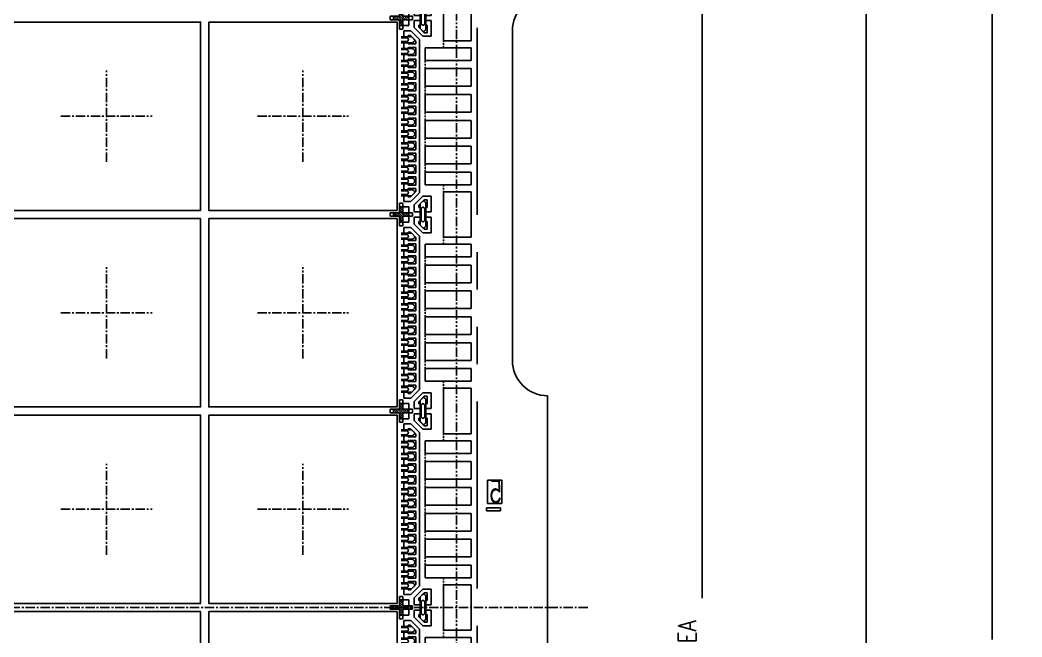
# Model space of a CAD drawing. Extents: x 91 to 778, y 180 to 503.
# Drawn here: x 692.7 to 777.9, y 333.2 to 385.6 of the extents above; entities that cross this region are included whole.
import ezdxf

# ---------------------------------------------------------------- set-up
doc = ezdxf.new("R2010")
doc.units = 0
doc.header["$LTSCALE"] = 12.7
doc.header["$MEASUREMENT"] = 0
doc.header["$PDMODE"] = 2
for name, pattern in [('CENTER', [2, 1.25, -0.25, 0.25, -0.25]), ('HIDDEN', [0.375, 0.25, -0.125]), ('PHANTOM', [2.5, 1.25, -0.25, 0.25, -0.25, 0.25, -0.25])]:
    doc.linetypes.add(name, pattern=pattern)
doc.layers.get('0').update_dxf_attribs({"linetype": 'CONTINUOUS'})
doc.layers.get('DEFPOINTS').update_dxf_attribs({"linetype": 'CONTINUOUS'})
for name, color, linetype in [('SH-01_CENTER', 2, 'CENTER'), ('SH-01_DIM', 4, 'CONTINUOUS'), ('SH-01_HATCH', 10, 'CONTINUOUS'), ('SH-01_HIDDEN', 6, 'HIDDEN'), ('SH-01_MISC', 5, 'CONTINUOUS'), ('SH-01_OBJECT', 7, 'CONTINUOUS'), ('SH-01_PHANTOM', 1, 'PHANTOM')]:
    doc.layers.add(name, color=color, linetype=linetype)
doc.styles.get("Standard").update_dxf_attribs({"font": 'simplex.shx', "width": 0.82})
doc.dimstyles.get("Standard").update_dxf_attribs({"dimtxt": 0.18, "dimasz": 0.18, "dimexe": 0.18, "dimexo": 0.0625, "dimgap": 0.09, "dimtad": 0, "dimtih": 1, "dimtoh": 1, "dimdec": 4, "dimzin": 0, "dimdsep": 46, "dimtxsty": 'STANDARD', "dimcen": 0.09, "dimadec": 0, "dimazin": 0, "dimtfac": 1, "dimtdec": 4, "dimtofl": 0, "dimtmove": 0, "dimatfit": 3, "dimfxl": 1, "dimtolj": 1, "dimtzin": 0, "dimarcsym": 0})
doc.dimstyles.new('STANDARD$0', dxfattribs={"dimtxt": 0.18, "dimasz": 0.18, "dimexe": 0.18, "dimexo": 0.0625, "dimgap": 0.09, "dimtad": 0, "dimtih": 1, "dimtoh": 1, "dimdec": 4, "dimzin": 0, "dimdsep": 46, "dimtxsty": 'STANDARD', "dimcen": 0.09, "dimadec": 0, "dimazin": 0, "dimtfac": 1, "dimtdec": 4, "dimtofl": 0, "dimtmove": 0, "dimatfit": 3, "dimfxl": 1, "dimtolj": 1, "dimtzin": 0, "dimarcsym": 0})

# ---------------------------------------------------------------- blocks, each defined once
blk = doc.blocks.new('_Open30')
at = {"color": 0, "lineweight": -2}
for p, q in [((-1, 0.268), (0, 0)), ((0, 0), (-1, -0.268)), ((0, 0), (-1, 0))]:
    blk.add_line(p, q, dxfattribs=at)
blk = doc.blocks.new('*D21')
at = {"layer": 'DEFPOINTS', "color": 0, "ltscale": 0.05, "transparency": 16777216}
for p in [(725.581, 422.717), (725.581, 248.717), (764.648, 248.717)]:
    blk.add_point(p, dxfattribs=at)
at = {"layer": 'SH-01_DIM', "ltscale": 0.05, "transparency": 16777216}
for p, q in [((728.121, 422.717), (767.188, 422.717)), ((764.648, 419.542), (764.648, 332.341)), ((764.648, 251.892), (764.648, 321.062)), ((728.121, 248.717), (767.188, 248.717))]:
    blk.add_line(p, q, dxfattribs=at)
at = {"layer": 'SH-01_DIM', "ltscale": 0.05, "transparency": 16777216, "xscale": 3.175000000000011, "yscale": 3.175000000000011, "zscale": 3.175000000000011}
for p, rotation in [((764.648, 422.717), 90), ((764.648, 248.717), 270)]:
    blk.add_blockref('_Open30', p, dxfattribs=dict(at, rotation=rotation))
at = {"layer": 'SH-01_DIM', "ltscale": 0.05, "transparency": 16777216, "insert": (764.648, 326.701), "char_height": 1.524, "attachment_point": 5, "rotation": 90}
blk.add_mtext('\\A1;MOLD AREA\\P 87.0000', dxfattribs=at)
blk = doc.blocks.new('*D22')
at = {"layer": 'DEFPOINTS', "color": 0, "ltscale": 0.05, "transparency": 16777216}
for p in [(727.581, 416.717), (727.581, 254.717), (750.715, 254.717)]:
    blk.add_point(p, dxfattribs=at)
at = {"layer": 'SH-01_DIM', "ltscale": 0.05, "transparency": 16777216}
for p, q in [((730.121, 416.717), (753.255, 416.717)), ((750.715, 413.542), (750.715, 336.528)), ((750.715, 257.892), (750.715, 313.168)), ((730.121, 254.717), (753.255, 254.717))]:
    blk.add_line(p, q, dxfattribs=at)
at = {"layer": 'SH-01_DIM', "ltscale": 0.05, "transparency": 16777216, "xscale": 3.175000000000011, "yscale": 3.175000000000011, "zscale": 3.175000000000011}
for p, rotation in [((750.715, 416.717), 90), ((750.715, 254.717), 270)]:
    blk.add_blockref('_Open30', p, dxfattribs=dict(at, rotation=rotation))
at = {"layer": 'SH-01_DIM', "ltscale": 0.05, "transparency": 16777216, "insert": (750.715, 324.848), "char_height": 1.524, "attachment_point": 5, "rotation": 90}
blk.add_mtext('\\A1;SAW SINGULATION AREA\\P 81.0000', dxfattribs=at)
blk = doc.blocks.new('*D23')
at = {"layer": 'DEFPOINTS', "color": 0, "ltscale": 0.05, "transparency": 16777216}
for p in [(735.849, 430.717), (735.849, 240.717), (775.356, 240.717)]:
    blk.add_point(p, dxfattribs=at)
at = {"layer": 'SH-01_DIM', "ltscale": 0.05, "transparency": 16777216}
for p, q in [((738.389, 430.717), (777.896, 430.717)), ((775.356, 427.542), (775.356, 332.994)), ((775.356, 243.892), (775.356, 318.438)), ((738.389, 240.717), (777.896, 240.717))]:
    blk.add_line(p, q, dxfattribs=at)
at = {"layer": 'SH-01_DIM', "ltscale": 0.05, "transparency": 16777216, "xscale": 3.175000000000011, "yscale": 3.175000000000011, "zscale": 3.175000000000011}
for p, rotation in [((775.356, 430.717), 90), ((775.356, 240.717), 270)]:
    blk.add_blockref('_Open30', p, dxfattribs=dict(at, rotation=rotation))
at = {"layer": 'SH-01_DIM', "ltscale": 0.05, "transparency": 16777216, "insert": (775.356, 325.716), "char_height": 1.524, "attachment_point": 5, "rotation": 90}
blk.add_mtext('\\A1; 95.000±0.05', dxfattribs=at)
blk = doc.blocks.new('*D35')
at = {"layer": 'DEFPOINTS', "color": 0, "ltscale": 0.05, "transparency": 16777216}
for p in [(715.07, 451.083), (721.681, 428.177), (437.581, 335.717)]:
    blk.add_point(p, dxfattribs=at)
at = {"layer": 'SH-01_DIM', "ltscale": 0.05, "transparency": 16777216}
for p, q in [((715.07, 444.733), (715.07, 451.083)), ((721.681, 438.383), (715.07, 444.733)), ((721.681, 430.717), (721.681, 438.383))]:
    blk.add_line(p, q, dxfattribs=at)
at = {"layer": 'SH-01_DIM', "ltscale": 0.05, "transparency": 16777216, "insert": (715.07, 456.067), "char_height": 1.524, "attachment_point": 5, "rotation": 90}
blk.add_mtext('\\A1; 142.0500', dxfattribs=at)
blk = doc.blocks.new('*D37')
at = {"layer": 'DEFPOINTS', "color": 0, "ltscale": 0.05, "transparency": 16777216}
for p in [(733.081, 428.177), (749.4, 426.634), (437.581, 335.717)]:
    blk.add_point(p, dxfattribs=at)
at = {"layer": 'SH-01_DIM', "ltscale": 0.05, "transparency": 16777216}
for p, q in [((735.621, 428.177), (739.431, 428.177)), ((739.431, 428.177), (743.05, 426.634)), ((743.05, 426.634), (749.4, 426.634))]:
    blk.add_line(p, q, dxfattribs=at)
at = {"layer": 'SH-01_DIM', "ltscale": 0.05, "transparency": 16777216, "insert": (753.909, 426.634), "char_height": 1.524, "attachment_point": 5}
blk.add_mtext('\\A1; 46.2300', dxfattribs=at)
blk = doc.blocks.new('*D38')
at = {"layer": 'DEFPOINTS', "color": 0, "ltscale": 0.05, "transparency": 16777216}
for p in [(743.418, 450.209), (733.081, 428.177), (437.581, 335.717)]:
    blk.add_point(p, dxfattribs=at)
at = {"layer": 'SH-01_DIM', "ltscale": 0.05, "transparency": 16777216}
for p, q in [((743.418, 443.859), (743.418, 450.209)), ((733.081, 437.509), (743.418, 443.859)), ((733.081, 430.717), (733.081, 437.509))]:
    blk.add_line(p, q, dxfattribs=at)
at = {"layer": 'SH-01_DIM', "ltscale": 0.05, "transparency": 16777216, "insert": (743.418, 455.194), "char_height": 1.524, "attachment_point": 5, "rotation": 90}
blk.add_mtext('\\A1; 147.7500', dxfattribs=at)
blk = doc.blocks.new('*D63')
at = {"layer": 'DEFPOINTS', "color": 0, "ltscale": 0.05, "transparency": 16777216}
for p in [(754.597, 450.209), (737.581, 429.717), (437.581, 335.717)]:
    blk.add_point(p, dxfattribs=at)
at = {"layer": 'SH-01_DIM', "ltscale": 0.05, "transparency": 16777216}
for p, q in [((754.597, 443.859), (754.597, 450.209)), ((737.581, 437.509), (754.597, 443.859)), ((737.581, 432.257), (737.581, 437.509))]:
    blk.add_line(p, q, dxfattribs=at)
at = {"layer": 'SH-01_DIM', "ltscale": 0.05, "transparency": 16777216, "insert": (754.597, 459.154), "char_height": 1.524, "attachment_point": 5, "rotation": 90}
blk.add_mtext('\\A1; 150.000±0.0760', dxfattribs=at)
blk = doc.blocks.new('*U8')
at = {"layer": 'SH-01_CENTER', "ltscale": 0.05}
for p, q in [((0, -3.875), (0, 3.875)), ((-3.875, 0), (3.875, 0))]:
    blk.add_line(p, q, dxfattribs=at)
at = {"layer": 'SH-01_MISC', "ltscale": 0.05}
blk.add_lwpolyline([(-8, 8), (8, 8), (8, -8), (-8, -8)], close=True, dxfattribs=at)
blk = doc.blocks.new('*U9')
at = {"color": 0, "linetype": 'ByBlock', "lineweight": -2, "transparency": 16777216}
for p in [(150.3, 116.9), (167, 116.9), (150.3, 100.2), (167, 100.2), (150.3, 83.5), (167, 83.5), (150.3, 66.8), (167, 66.8)]:
    blk.add_blockref('*U8', p, dxfattribs=at)
blk = doc.blocks.new('A$C1BE279AF')
at = {"layer": 'SH-01_HATCH', "ltscale": 0.05}
h = blk.add_hatch(dxfattribs=at)
h.set_pattern_fill('ANSI31', color=10)
h.set_pattern_definition([(45, (2.30032, -1.11), (-0.0883883, 0.0883883), [])])
h.paths.add_polyline_path([(1.69, 1.19), (1.19, 1.19), (1.19, 1.69), (0.89, 1.69), (0.89, 1.19), (0.39, 1.19), (0.39, 0.89), (0.89, 0.89), (0.89, 0.39), (1.19, 0.39), (1.19, 0.89), (1.69, 0.89)])
at = {"layer": 'SH-01_HIDDEN'}
for p, q in [((0.89, 1.99), (1.19, 1.99)), ((0.89, 1.99), (0.89, 1.69)), ((1.19, 1.99), (1.19, 1.69)), ((0.09, 1.19), (0.09, 0.89)), ((0.39, 1.19), (0.09, 1.19)), ((0.09, 0.89), (0.39, 0.89)), ((1.69, 1.19), (1.99, 1.19)), ((1.99, 0.89), (1.69, 0.89)), ((1.99, 1.19), (1.99, 0.89)), ((0.89, 0.39), (0.89, 0.09)), ((0.89, 0.09), (1.19, 0.09)), ((1.19, 0.39), (1.19, 0.09))]:
    blk.add_line(p, q, dxfattribs=at)
at = {"layer": 'SH-01_OBJECT'}
for p, q in [((0.39, 1.19), (0.39, 0.89)), ((0.39, 1.19), (0.89, 1.19)), ((0.39, 0.89), (0.89, 0.89)), ((0.89, 1.69), (1.19, 1.69)), ((0.89, 1.69), (0.89, 1.19)), ((0.89, 0.39), (0.89, 0.89)), ((0.89, 0.89), (0.89, 0.89)), ((1.19, 1.19), (1.19, 1.69)), ((1.69, 1.19), (1.19, 1.19)), ((1.69, 0.89), (1.19, 0.89)), ((1.19, 0.89), (1.19, 0.89)), ((1.19, 0.89), (1.19, 0.39)), ((1.69, 1.19), (1.69, 0.89)), ((0.89, 0.39), (1.19, 0.39))]:
    blk.add_line(p, q, dxfattribs=at)
blk = doc.blocks.new('A$C61275347')
at = {"layer": 'SH-01_HIDDEN'}
for p, q in [((3.85, 13.14), (3.85, 14.05)), ((3.85, 13.7), (3.85, 13.14)), ((3.94, 14.05), (3.94, 13.6)), ((3.94, 13.6), (3.94, 13.7)), ((4.26, 13.6), (4.26, 14.05)), ((4.26, 13.7), (4.26, 13.6)), ((4.35, 14.05), (4.35, 13.157)), ((4.35, 13.157), (4.35, 13.7)), ((4.093, 12.9), (4.34, 13.147)), ((4.8, 12.193), (5.047, 12.44)), ((5.6, 11.95), (5.04, 11.95)), ((5.95, 11.95), (5.04, 11.95)), ((5.057, 12.45), (5.6, 12.45)), ((5.057, 12.45), (5.95, 12.45)), ((5.6, 12.36), (5.5, 12.36)), ((5.5, 12.36), (5.95, 12.36)), ((5.5, 12.04), (5.6, 12.04)), ((5.95, 12.04), (5.5, 12.04)), ((5.04, 11.45), (5.6, 11.45)), ((5.04, 11.45), (5.95, 11.45)), ((5.6, 11.36), (5.5, 11.36)), ((5.5, 11.36), (5.95, 11.36)), ((5.6, 10.95), (5.04, 10.95)), ((5.95, 10.95), (5.04, 10.95)), ((5.04, 10.45), (5.6, 10.45)), ((5.04, 10.45), (5.95, 10.45)), ((5.5, 11.04), (5.6, 11.04)), ((5.95, 11.04), (5.5, 11.04)), ((5.6, 10.36), (5.5, 10.36)), ((5.5, 10.36), (5.95, 10.36)), ((5.6, 9.95), (5.04, 9.95)), ((5.95, 9.95), (5.04, 9.95)), ((5.04, 9.45), (5.6, 9.45)), ((5.04, 9.45), (5.95, 9.45)), ((5.5, 10.04), (5.6, 10.04)), ((5.95, 10.04), (5.5, 10.04)), ((5.6, 8.95), (5.04, 8.95)), ((5.95, 8.95), (5.04, 8.95)), ((5.6, 9.36), (5.5, 9.36)), ((5.5, 9.36), (5.95, 9.36)), ((5.5, 9.04), (5.6, 9.04)), ((5.95, 9.04), (5.5, 9.04)), ((5.04, 8.45), (5.6, 8.45)), ((5.04, 8.45), (5.95, 8.45)), ((5.6, 7.95), (5.04, 7.95)), ((5.95, 7.95), (5.04, 7.95)), ((5.6, 8.36), (5.5, 8.36)), ((5.5, 8.36), (5.95, 8.36)), ((5.5, 8.04), (5.6, 8.04)), ((5.95, 8.04), (5.5, 8.04)), ((5.04, 7.45), (5.6, 7.45)), ((5.04, 7.45), (5.95, 7.45)), ((5.6, 6.95), (5.04, 6.95)), ((5.95, 6.95), (5.04, 6.95)), ((5.6, 7.36), (5.5, 7.36)), ((5.5, 7.36), (5.95, 7.36)), ((5.5, 7.04), (5.6, 7.04)), ((5.95, 7.04), (5.5, 7.04)), ((5.04, 6.45), (5.6, 6.45)), ((5.04, 6.45), (5.95, 6.45)), ((5.6, 6.36), (5.5, 6.36)), ((5.5, 6.36), (5.95, 6.36)), ((5.5, 6.04), (5.6, 6.04)), ((5.95, 6.04), (5.5, 6.04)), ((5.6, 5.95), (5.04, 5.95)), ((5.95, 5.95), (5.04, 5.95)), ((5.04, 5.45), (5.6, 5.45)), ((5.04, 5.45), (5.95, 5.45)), ((5.6, 5.36), (5.5, 5.36)), ((5.5, 5.36), (5.95, 5.36)), ((5.6, 4.95), (5.04, 4.95)), ((5.95, 4.95), (5.04, 4.95)), ((5.04, 4.45), (5.6, 4.45)), ((5.04, 4.45), (5.95, 4.45)), ((5.5, 5.04), (5.6, 5.04)), ((5.95, 5.04), (5.5, 5.04)), ((5.6, 4.36), (5.5, 4.36)), ((5.5, 4.36), (5.95, 4.36)), ((5.6, 3.95), (5.04, 3.95)), ((5.95, 3.95), (5.04, 3.95)), ((5.04, 3.45), (5.6, 3.45)), ((5.04, 3.45), (5.95, 3.45)), ((5.5, 4.04), (5.6, 4.04)), ((5.95, 4.04), (5.5, 4.04)), ((5.6, 2.95), (5.04, 2.95)), ((5.95, 2.95), (5.04, 2.95)), ((5.6, 3.36), (5.5, 3.36)), ((5.5, 3.36), (5.95, 3.36)), ((5.5, 3.04), (5.6, 3.04)), ((5.95, 3.04), (5.5, 3.04)), ((5.04, 2.45), (5.6, 2.45)), ((5.04, 2.45), (5.95, 2.45)), ((5.6, 1.95), (5.04, 1.95)), ((5.95, 1.95), (5.04, 1.95)), ((5.6, 2.36), (5.5, 2.36)), ((5.5, 2.36), (5.95, 2.36)), ((5.5, 2.04), (5.6, 2.04)), ((5.95, 2.04), (5.5, 2.04)), ((5.04, 1.45), (5.6, 1.45)), ((5.04, 1.45), (5.95, 1.45)), ((5.6, 0.95), (5.04, 0.95)), ((5.95, 0.95), (5.04, 0.95)), ((5.6, 1.36), (5.5, 1.36)), ((5.5, 1.36), (5.95, 1.36)), ((5.5, 1.04), (5.6, 1.04)), ((5.95, 1.04), (5.5, 1.04)), ((5.04, 0.45), (5.6, 0.45)), ((5.04, 0.45), (5.95, 0.45)), ((5.6, 0.36), (5.5, 0.36)), ((5.5, 0.36), (5.95, 0.36)), ((5.5, 0.04), (5.6, 0.04)), ((5.95, 0.04), (5.5, 0.04)), ((4.8, -0.793), (5.047, -1.04)), ((5.6, -0.05), (5.04, -0.05)), ((5.95, -0.05), (5.04, -0.05)), ((5.6, -0.55), (5.04, -0.55)), ((5.95, -0.55), (5.04, -0.55)), ((5.5, -0.64), (5.6, -0.64)), ((5.95, -0.64), (5.5, -0.64)), ((4.093, -1.5), (4.34, -1.747)), ((5.057, -1.05), (5.6, -1.05)), ((5.057, -1.05), (5.95, -1.05)), ((5.6, -0.96), (5.5, -0.96)), ((5.5, -0.96), (5.95, -0.96)), ((3.85, -2.3), (3.85, -1.74)), ((3.85, -1.74), (3.85, -2.65)), ((3.94, -2.2), (3.94, -2.3)), ((3.94, -2.65), (3.94, -2.2)), ((4.26, -2.3), (4.26, -2.2)), ((4.26, -2.2), (4.26, -2.65)), ((4.35, -1.757), (4.35, -2.3)), ((4.35, -2.65), (4.35, -1.757))]:
    blk.add_line(p, q, dxfattribs=at)
at = {"layer": 'SH-01_HIDDEN', "ltscale": 0.05}
for p, q in [((2.35, 11.517), (2.35, 12.117)), ((3.9, 9.75), (3.9, 10.45)), ((3.9, 7.55), (3.9, 8.25)), ((3.9, 5.35), (3.9, 6.05)), ((3.9, 3.15), (3.9, 3.85)), ((3.9, 0.95), (3.9, 1.65)), ((2.35, -0.117), (2.35, -0.717))]:
    blk.add_line(p, q, dxfattribs=at)
at = {"layer": 'SH-01_HIDDEN'}
for centre, radius, start, end in [((4.108, 13.158), 0.259, 184.08407, 266.65117), ((4.1, 13.6), 0.16, 180, 0), ((5.058, 12.208), 0.259, 183.34883, 265.91593), ((5.5, 12.2), 0.16, 90, 270), ((5.058, 11.193), 0.258, 93.98953, 178.34853), ((5.058, 11.207), 0.258, 181.65167, 266.00983), ((5.5, 11.2), 0.16, 90, 270), ((5.058, 10.193), 0.258, 93.98953, 178.34853), ((5.5, 10.2), 0.16, 90, 270), ((5.058, 10.207), 0.258, 181.65167, 266.00983), ((5.058, 9.193), 0.258, 93.98953, 178.34853), ((5.058, 9.207), 0.258, 181.65167, 266.00983), ((5.5, 9.2), 0.16, 90, 270), ((5.058, 8.193), 0.258, 93.98953, 178.34853), ((5.058, 8.207), 0.258, 181.65167, 266.00983), ((5.5, 8.2), 0.16, 90, 270), ((5.058, 7.193), 0.258, 93.98953, 178.34853), ((5.058, 7.207), 0.258, 181.65167, 266.00983), ((5.5, 7.2), 0.16, 90, 270), ((5.058, 6.193), 0.258, 93.98953, 178.34853), ((5.058, 6.207), 0.258, 181.65167, 266.00983), ((5.5, 6.2), 0.16, 90, 270), ((5.058, 5.193), 0.258, 93.98953, 178.34853), ((5.058, 5.207), 0.258, 181.65167, 266.00983), ((5.5, 5.2), 0.16, 90, 270), ((5.058, 4.193), 0.258, 93.98953, 178.34853), ((5.5, 4.2), 0.16, 90, 270), ((5.058, 4.207), 0.258, 181.65167, 266.00983), ((5.058, 3.193), 0.258, 93.98953, 178.34853), ((5.058, 3.207), 0.258, 181.65167, 266.00983), ((5.5, 3.2), 0.16, 90, 270), ((5.058, 2.193), 0.258, 93.98953, 178.34853), ((5.058, 2.207), 0.258, 181.65167, 266.00983), ((5.5, 2.2), 0.16, 90, 270), ((5.058, 1.193), 0.258, 93.98953, 178.34853), ((5.058, 1.207), 0.258, 181.65167, 266.00983), ((5.5, 1.2), 0.16, 90, 270), ((5.058, 0.193), 0.258, 93.98953, 178.34853), ((5.058, 0.207), 0.258, 181.65167, 266.00983), ((5.5, 0.2), 0.16, 90, 270), ((5.058, -0.808), 0.259, 94.08407, 176.65117), ((5.5, -0.8), 0.16, 90, 270), ((4.108, -1.758), 0.259, 93.34883, 175.91593), ((4.1, -2.2), 0.16, 0, 180)]:
    blk.add_arc(centre, radius, start, end, dxfattribs=at)
at = {"layer": 'SH-01_OBJECT', "ltscale": 0.05}
for p, q in [((0, 12.117), (0, 14.05)), ((2.35, 12.117), (2.35, 14.05)), ((3.39, 13.825), (3.39, 12.5)), ((3.39, 13.825), (3.85, 13.825)), ((4.85, 13.825), (4.35, 13.825)), ((5.3, 13.9), (5.8, 13.9)), ((5.3, 13.9), (5.8, 13.9)), ((5.8, 13.9), (5.8, 13.4)), ((5.8, 13.9), (5.8, 13.4)), ((5.725, 12.95), (5.133, 12.95)), ((5.725, 12.95), (5.725, 12.45)), ((2.35, 12.117), (0, 12.117)), ((5.725, 11.95), (5.725, 11.45)), ((3.9, 11.517), (0, 11.517)), ((0, 10.45), (0, 11.517)), ((3.9, 11.517), (3.9, 10.45)), ((3.9, 10.45), (0, 10.45)), ((5.725, 10.45), (5.725, 10.95)), ((5.725, 10.95), (5.725, 10.45)), ((0, 8.25), (0, 9.75)), ((3.9, 9.75), (0, 9.75)), ((3.9, 9.75), (3.9, 8.25)), ((5.725, 9.45), (5.725, 9.95)), ((5.725, 9.95), (5.725, 9.45)), ((5.725, 8.45), (5.725, 8.95)), ((5.725, 8.95), (5.725, 8.45)), ((3.9, 8.25), (0, 8.25)), ((5.725, 7.45), (5.725, 7.95)), ((5.725, 7.95), (5.725, 7.45)), ((0, 6.05), (0, 7.55)), ((3.9, 7.55), (0, 7.55)), ((3.9, 7.55), (3.9, 6.05)), ((5.725, 6.45), (5.725, 6.95)), ((5.725, 6.95), (5.725, 6.45)), ((3.9, 6.05), (0, 6.05)), ((0, 3.85), (0, 5.35)), ((3.9, 5.35), (0, 5.35)), ((3.9, 5.35), (3.9, 3.85)), ((5.725, 5.45), (5.725, 5.95)), ((5.725, 5.95), (5.725, 5.45)), ((5.725, 4.45), (5.725, 4.95)), ((5.725, 4.95), (5.725, 4.45)), ((3.9, 3.85), (0, 3.85)), ((5.725, 3.45), (5.725, 3.95)), ((5.725, 3.95), (5.725, 3.45)), ((0, 1.65), (0, 3.15)), ((3.9, 3.15), (0, 3.15)), ((3.9, 3.15), (3.9, 1.65)), ((5.725, 2.45), (5.725, 2.95)), ((5.725, 2.95), (5.725, 2.45)), ((5.725, 1.45), (5.725, 1.95)), ((5.725, 1.95), (5.725, 1.45)), ((3.9, 1.65), (0, 1.65)), ((0, -0.117), (0, 0.95)), ((3.9, 0.95), (0, 0.95)), ((3.9, 0.95), (3.9, -0.117)), ((5.725, 0.45), (5.725, 0.95)), ((5.725, 0.95), (5.725, 0.45)), ((3.9, -0.117), (0, -0.117)), ((2.35, -0.717), (0, -0.717)), ((0, -0.717), (0, -2.65)), ((2.35, -0.717), (2.35, -2.65)), ((5.725, -0.55), (5.725, -0.05)), ((5.725, -0.55), (5.725, -0.05)), ((3.39, -2.425), (3.39, -1.1)), ((4.117, -1.1), (3.39, -1.1)), ((5.725, -1.55), (5.725, -1.05)), ((3.85, -2.425), (3.39, -2.425)), ((4.85, -2.425), (4.35, -2.425)), ((5.8, -2.5), (5.3, -2.5)), ((5.8, -2.5), (5.3, -2.5)), ((5.8, -2), (5.8, -2.5)), ((5.8, -2), (5.8, -2.5))]:
    blk.add_line(p, q, dxfattribs=at)
at = {"layer": 'SH-01_OBJECT'}
for p, q in [((3.85, 13.45), (3.85, 13.825)), ((4.35, 13.825), (4.35, 13.45)), ((4.85, 13.825), (4.85, 13.233)), ((5.3, 13.4), (5.3, 13.9)), ((3.75, 12.8), (3.75, 13.45)), ((3.75, 13.45), (3.85, 13.45)), ((3.993, 12.8), (3.75, 12.8)), ((4.45, 13.257), (3.993, 12.8)), ((4.85, 13.233), (4.117, 12.5)), ((4.35, 13.45), (4.45, 13.45)), ((4.4, 12.217), (5.133, 12.95)), ((4.45, 13.45), (4.45, 13.257)), ((5.8, 13.4), (5.3, 13.4)), ((3.39, 12.5), (4.117, 12.5)), ((4.4, -0.817), (4.4, 12.217)), ((5.157, 12.55), (4.7, 12.093)), ((4.7, 12.093), (4.7, 11.85)), ((5.35, 12.55), (5.157, 12.55)), ((5.35, 12.45), (5.35, 12.55)), ((5.725, 12.45), (5.35, 12.45)), ((5.35, 11.85), (5.35, 11.95)), ((5.35, 11.95), (5.725, 11.95)), ((4.7, 11.85), (5.35, 11.85)), ((5.35, 11.55), (4.7, 11.55)), ((4.7, 11.55), (4.7, 10.85)), ((5.35, 11.45), (5.35, 11.55)), ((5.725, 11.45), (5.35, 11.45)), ((4.7, 10.85), (5.35, 10.85)), ((5.35, 10.55), (4.7, 10.55)), ((4.7, 10.55), (4.7, 9.85)), ((5.35, 10.85), (5.35, 10.95)), ((5.35, 10.95), (5.725, 10.95)), ((5.35, 10.45), (5.35, 10.55)), ((5.725, 10.45), (5.35, 10.45)), ((4.7, 9.85), (5.35, 9.85)), ((5.35, 9.55), (4.7, 9.55)), ((4.7, 9.55), (4.7, 8.85)), ((5.35, 9.85), (5.35, 9.95)), ((5.35, 9.95), (5.725, 9.95)), ((5.35, 9.45), (5.35, 9.55)), ((5.725, 9.45), (5.35, 9.45)), ((4.7, 8.85), (5.35, 8.85)), ((5.35, 8.55), (4.7, 8.55)), ((4.7, 8.55), (4.7, 7.85)), ((5.35, 8.85), (5.35, 8.95)), ((5.35, 8.95), (5.725, 8.95)), ((5.35, 8.45), (5.35, 8.55)), ((4.7, 7.85), (5.35, 7.85)), ((5.725, 8.45), (5.35, 8.45)), ((5.35, 7.85), (5.35, 7.95)), ((5.35, 7.95), (5.725, 7.95)), ((5.35, 7.55), (4.7, 7.55)), ((4.7, 7.55), (4.7, 6.85)), ((4.7, 6.85), (5.35, 6.85)), ((5.35, 7.45), (5.35, 7.55)), ((5.725, 7.45), (5.35, 7.45)), ((5.35, 6.85), (5.35, 6.95)), ((5.35, 6.95), (5.725, 6.95)), ((5.35, 6.55), (4.7, 6.55)), ((4.7, 6.55), (4.7, 5.85)), ((5.35, 6.45), (5.35, 6.55)), ((5.725, 6.45), (5.35, 6.45)), ((4.7, 5.85), (5.35, 5.85)), ((5.35, 5.55), (4.7, 5.55)), ((4.7, 5.55), (4.7, 4.85)), ((5.35, 5.85), (5.35, 5.95)), ((5.35, 5.95), (5.725, 5.95)), ((5.35, 5.45), (5.35, 5.55)), ((5.725, 5.45), (5.35, 5.45)), ((4.7, 4.85), (5.35, 4.85)), ((5.35, 4.55), (4.7, 4.55)), ((4.7, 4.55), (4.7, 3.85)), ((5.35, 4.85), (5.35, 4.95)), ((5.35, 4.95), (5.725, 4.95)), ((5.35, 4.45), (5.35, 4.55)), ((5.725, 4.45), (5.35, 4.45)), ((4.7, 3.85), (5.35, 3.85)), ((5.35, 3.55), (4.7, 3.55)), ((4.7, 3.55), (4.7, 2.85)), ((5.35, 3.85), (5.35, 3.95)), ((5.35, 3.95), (5.725, 3.95)), ((5.35, 3.45), (5.35, 3.55)), ((5.725, 3.45), (5.35, 3.45)), ((4.7, 2.85), (5.35, 2.85)), ((5.35, 2.85), (5.35, 2.95)), ((5.35, 2.95), (5.725, 2.95)), ((5.35, 2.55), (4.7, 2.55)), ((4.7, 2.55), (4.7, 1.85)), ((4.7, 1.85), (5.35, 1.85)), ((5.35, 2.45), (5.35, 2.55)), ((5.725, 2.45), (5.35, 2.45)), ((5.35, 1.85), (5.35, 1.95)), ((5.35, 1.95), (5.725, 1.95)), ((5.35, 1.55), (4.7, 1.55)), ((4.7, 1.55), (4.7, 0.85)), ((5.35, 1.45), (5.35, 1.55)), ((5.725, 1.45), (5.35, 1.45)), ((5.35, 0.85), (5.35, 0.95)), ((5.35, 0.95), (5.725, 0.95)), ((4.7, 0.85), (5.35, 0.85)), ((5.35, 0.55), (4.7, 0.55)), ((4.7, 0.55), (4.7, -0.15)), ((5.35, 0.45), (5.35, 0.55)), ((5.725, 0.45), (5.35, 0.45)), ((5.133, -1.55), (4.4, -0.817)), ((4.7, -0.15), (5.35, -0.15)), ((4.7, -0.693), (4.7, -0.45)), ((4.7, -0.45), (5.35, -0.45)), ((5.157, -1.15), (4.7, -0.693)), ((5.35, -0.15), (5.35, -0.05)), ((5.35, -0.05), (5.725, -0.05)), ((5.35, -0.45), (5.35, -0.55)), ((5.35, -0.55), (5.725, -0.55)), ((3.993, -1.4), (3.75, -1.4)), ((3.75, -1.4), (3.75, -2.05)), ((4.45, -1.857), (3.993, -1.4)), ((4.117, -1.1), (4.85, -1.833)), ((5.725, -1.55), (5.133, -1.55)), ((5.35, -1.15), (5.157, -1.15)), ((5.725, -1.05), (5.35, -1.05)), ((5.35, -1.05), (5.35, -1.15)), ((3.75, -2.05), (3.85, -2.05)), ((3.85, -2.05), (3.85, -2.425)), ((4.35, -2.425), (4.35, -2.05)), ((4.35, -2.05), (4.45, -2.05)), ((4.45, -2.05), (4.45, -1.857)), ((4.85, -1.833), (4.85, -2.425)), ((5.3, -2.5), (5.3, -2)), ((5.3, -2), (5.8, -2))]:
    blk.add_line(p, q, dxfattribs=at)
at = {"layer": 'SH-01_OBJECT', "linetype": 'Continuous'}
for p, q in [((5.3, 13.4), (5.3, 13.9)), ((5.3, 13.4), (5.8, 13.4)), ((5.3, -2), (5.3, -2.5)), ((5.3, -2), (5.8, -2))]:
    blk.add_line(p, q, dxfattribs=at)

msp = doc.modelspace()

# ---------------------------------------------------------------- linework, layer by layer
at = {"layer": 'SH-01_CENTER', "ltscale": 0.05}
msp.add_line((740.98957, 335.71745), (135.11434, 335.71745), dxfattribs=at)
at = {"layer": 'SH-01_HIDDEN'}
for p, q in [((733.58073, 344.19245), (732.38073, 344.19245)), ((732.38073, 343.94245), (732.38073, 344.19245)), ((733.58073, 344.19245), (733.58073, 343.94245)), ((733.58073, 343.94245), (732.38073, 343.94245))]:
    msp.add_line(p, q, dxfattribs=at)
at = {"layer": 'SH-01_OBJECT'}
for p, q in [((734.58073, 384.71745), (734.58073, 356.71745)), ((737.58073, 317.71745), (737.58073, 353.71745))]:
    msp.add_line(p, q, dxfattribs=at)
for centre, start, end in [((737.58073, 384.71745), 90, 180), ((737.58073, 356.71745), 180, 270)]:
    msp.add_arc(centre, 3, start, end, dxfattribs=at)
at = {"layer": 'SH-01_PHANTOM'}
msp.add_line((731.58073, 416.71745), (731.58073, 254.71745), dxfattribs=at)
at = {"layer": 'SH-01_PHANTOM', "ltscale": 0.05}
msp.add_lwpolyline([(536.73073, 421.31745), (729.83073, 421.31745), (729.83073, 250.11745), (536.73073, 250.11745)], close=True, dxfattribs=at)
at = {"layer": 'SH-01_PHANTOM'}
msp.add_lwpolyline([(733.68073, 344.55219), (732.48073, 344.55219), (732.48073, 346.55219), (733.68073, 346.55219)], close=True, dxfattribs=at)

# ---------------------------------------------------------------- block references
msp.add_blockref('*U9', (549.78073, 260.56745))
at = {"layer": 'SH-01_HATCH', "ltscale": 0.05, "xscale": -1, "row_count": 10, "column_count": 1, "row_spacing": 16.7, "column_spacing": 0}
msp.add_blockref('A$C61275347', (731.08073, 254.86745), dxfattribs=at)
at = {"layer": 'SH-01_OBJECT', "ltscale": 0.05, "xscale": -1, "row_count": 10, "column_count": 1, "row_spacing": 16.7, "column_spacing": 0}
msp.add_blockref('A$C1BE279AF', (726.17073, 251.17744), dxfattribs=at)

# ---------------------------------------------------------------- texts
at = {"layer": 'SH-01_HIDDEN', "extrusion": (0, 0, -1), "insert": (733.68073, 346.59245), "char_height": 2, "width": 1.2, "attachment_point": 1, "text_direction": (-1, 0, 0)}
msp.add_mtext('{\\fSwis721 BdCnOul BT|b0|i0|c0|p82;5}', dxfattribs=at)

# ---------------------------------------------------------------- dimensions: what is measured, and where the dimension line sits
at = {"layer": 'SH-01_DIM', "ltscale": 0.05}
for feature_location, offset, dtype, override, picture, middle in [((737.58073, 429.71745), (17.01634, 20.49165), 1, {"dimscale": 25.4, "dimtxt": 0.06, "dimasz": 0.125, "dimexe": 0.1, "dimexo": 0.1, "dimgap": 0.03, "dimtih": 0, "dimtoh": 0, "dimdec": 3, "dimlfac": 0.5, "dimzin": 1, "dimpost": ' <>\\X', "dimblk": 'Open30', "dimcen": -0.09, "dimclrd": 256, "dimclre": 256, "dimclrt": 256, "dimazin": 1, "dimtol": 1, "dimtp": 0.076, "dimtm": 0.076, "dimtofl": 1, "dimldrblk": 'Open30', "dimlwd": -1, "dimlwe": -1}, '*D63', (754.59707, 459.15352)), ((721.68073, 428.17745), (-6.61044, 22.9051), 1, {"dimscale": 25.4, "dimtxt": 0.06, "dimasz": 0.125, "dimexe": 0.1, "dimexo": 0.1, "dimgap": 0.01, "dimtih": 0, "dimtoh": 0, "dimlfac": 0.5, "dimzin": 1, "dimpost": ' <>\\X', "dimblk": 'Open30', "dimcen": -0.09, "dimclrd": 256, "dimclre": 256, "dimclrt": 256, "dimazin": 1, "dimtp": 0.03, "dimtm": 0.03, "dimtofl": 1, "dimldrblk": 'Open30', "dimlwd": -1, "dimlwe": -1}, '*D35', (715.07029, 456.06748)), ((733.08073, 428.17745), (10.33773, 22.03165), 1, {"dimscale": 25.4, "dimtxt": 0.06, "dimasz": 0.125, "dimexe": 0.1, "dimexo": 0.1, "dimgap": 0.01, "dimtih": 0, "dimtoh": 0, "dimlfac": 0.5, "dimzin": 1, "dimpost": ' <>\\X', "dimblk": 'Open30', "dimcen": -0.09, "dimclrd": 256, "dimclre": 256, "dimclrt": 256, "dimazin": 1, "dimtp": 0.03, "dimtm": 0.03, "dimtofl": 1, "dimldrblk": 'Open30', "dimlwd": -1, "dimlwe": -1}, '*D38', (743.41845, 455.19402)), ((733.08073, 428.17745), (16.31919, -1.54339), 0, {"dimscale": 25.4, "dimtxt": 0.06, "dimasz": 0.125, "dimexe": 0.1, "dimexo": 0.1, "dimgap": 0.01, "dimtih": 0, "dimtoh": 0, "dimlfac": 0.5, "dimzin": 1, "dimpost": ' <>\\X', "dimblk": 'Open30', "dimcen": -0.09, "dimclrd": 256, "dimclre": 256, "dimclrt": 256, "dimazin": 1, "dimtp": 0.03, "dimtm": 0.03, "dimtofl": 1, "dimldrblk": 'Open30', "dimlwd": -1, "dimlwe": -1}, '*D37', (753.90878, 426.63405))]:
    dim = msp.add_ordinate_dim(feature_location=feature_location, offset=offset, dtype=dtype, origin=(437.58073, 335.71745), dimstyle='STANDARD', override=override, dxfattribs=at)
    dim.commit()
    dim.dimension.update_dxf_attribs({"geometry": picture, "text_midpoint": middle})
dim = msp.add_linear_dim(base=(775.35573, 240.71745), p1=(735.84868, 430.71745), p2=(735.84868, 240.71745), angle=90, dimstyle='STANDARD', override={"dimscale": 25.4, "dimtxt": 0.06, "dimasz": 0.125, "dimexe": 0.1, "dimexo": 0.1, "dimgap": 0.03, "dimtih": 0, "dimtoh": 0, "dimdec": 3, "dimlfac": 0.5, "dimzin": 1, "dimpost": ' <>\\X', "dimblk": 'Open30', "dimcen": -0.09, "dimclrd": 256, "dimclre": 256, "dimclrt": 256, "dimazin": 1, "dimtol": 1, "dimtp": 0.05, "dimtm": 0.05, "dimtdec": 2, "dimtofl": 1, "dimldrblk": 'Open30', "dimlwd": -1, "dimlwe": -1}, dxfattribs=at)
dim.commit()
dim.dimension.update_dxf_attribs({"geometry": '*D23', "text_midpoint": (775.35573, 325.7159), "dimtype": 128})
for base, p1, p2, text, picture, middle in [((764.64806, 248.71745), (725.58073, 422.71745), (725.58073, 248.71745), 'MOLD AREA\\P<>', '*D21', (764.64806, 326.70132)), ((750.7154, 254.71745), (727.58073, 416.71745), (727.58073, 254.71745), 'SAW SINGULATION AREA\\P<>', '*D22', (750.7154, 324.8481))]:
    dim = msp.add_linear_dim(base=base, p1=p1, p2=p2, angle=90, text=text, dimstyle='STANDARD$0', override={"dimscale": 25.4, "dimtxt": 0.06, "dimasz": 0.125, "dimexe": 0.1, "dimexo": 0.1, "dimgap": 0.01, "dimtih": 0, "dimtoh": 0, "dimlfac": 0.5, "dimzin": 1, "dimpost": ' <>\\X', "dimblk": 'Open30', "dimcen": -0.09, "dimclrd": 256, "dimclre": 256, "dimclrt": 256, "dimazin": 1, "dimtp": 0.03, "dimtm": 0.03, "dimtofl": 1, "dimldrblk": 'Open30', "dimlwd": -1, "dimlwe": -1}, dxfattribs=at)
    dim.commit()
    dim.dimension.update_dxf_attribs({"geometry": picture, "text_midpoint": middle, "dimtype": 128})

doc.saveas('drawing.dxf')
